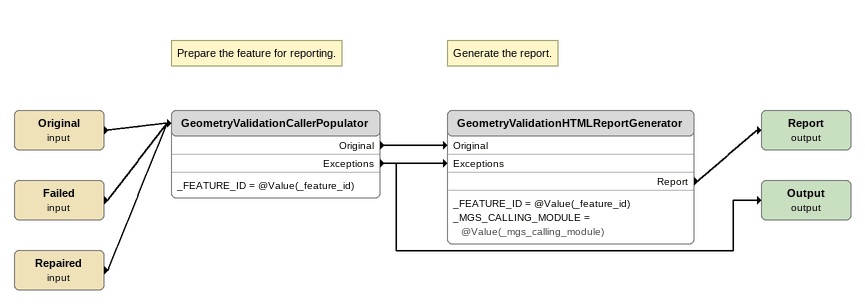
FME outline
Original (input)
    -> GeometryValidationCallerPopulator
Failed (input)
    -> GeometryValidationCallerPopulator
Repaired (input)
    -> GeometryValidationCallerPopulator
Note: Prepare the feature for reporting.
GeometryValidationCallerPopulator
    _FEATURE_ID = @Value(_feature_id)
    Original -> GeometryValidationHTMLReportGenerator [Original]
    Exceptions -> GeometryValidationHTMLReportGenerator [Exceptions]
    Exceptions -> Output (output)
Note: Generate the report.
GeometryValidationHTMLReportGenerator
    _FEATURE_ID = @Value(_feature_id)
    _MGS_CALLING_MODULE = @Value(_mgs_calling_module)
    Report -> Report (output)
Report (output)
Output (output)
